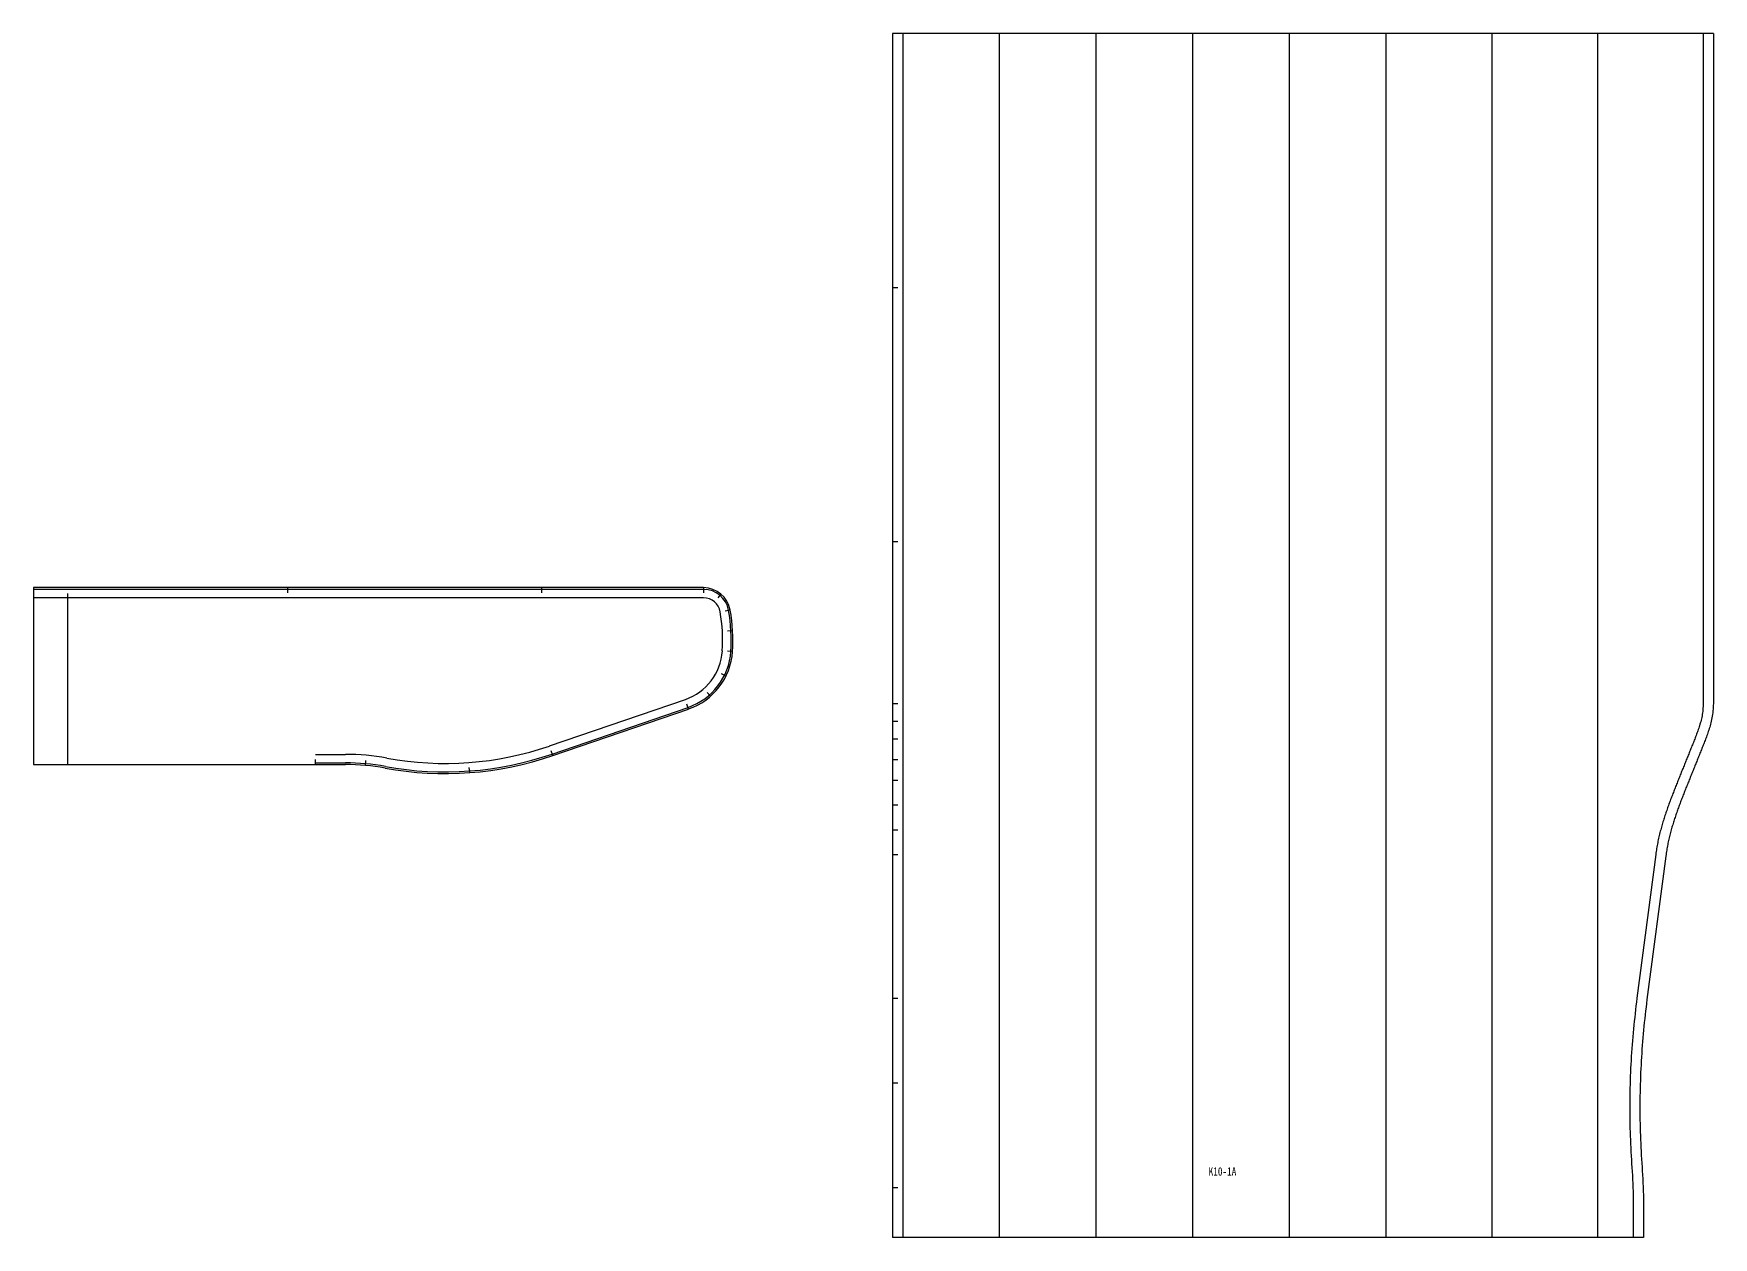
# Model space of a CAD drawing. Header units: millimetres. Extents: x 1725838 to 1745173, y -304752 to -289676.
# Drawn here: x 1725838 to 1727822, y -300550 to -299128 of the extents above; entities that cross this region are included whole.
import ezdxf

# ---------------------------------------------------------------- set-up
doc = ezdxf.new("R2010")
doc.units = ezdxf.units.MM
for name, color, linetype in [('剪口线', 7, 'Continuous'), ('文字', 7, 'Continuous'), ('缝头内线', 7, 'Continuous')]:
    doc.layers.add(name, color=color, linetype=linetype)
doc.styles.add('宋体平面', font='', dxfattribs={"width": 0.8})
doc.styles.get('宋体平面').set_extended_font_data('NSimSun')

msp = doc.modelspace()

# ---------------------------------------------------------------- linework, layer by layer
for p, q in [((1726852.8, -299127.6), (1726852.8, -300550.1)), ((1727822.3, -299127.6), (1726852.8, -299127.6)), ((1727739.7, -300550.1), (1726852.8, -300550.1))]:
    msp.add_line(p, q)
at = {"color": 7, "lineweight": -3}
for p, q in [((1725838, -299782.3), (1725838, -299991.3)), ((1726629.4, -299782.3), (1725838, -299782.3)), ((1726451.2, -299980.8), (1726611.8, -299925.7)), ((1725838, -299991.3), (1726206.6, -299991.3))]:
    msp.add_line(p, q, dxfattribs=at)
msp.add_lwpolyline([(1727822.3, -299127.6), (1727822.3, -299919.3), (1727822.2, -299921.5), (1727822.1, -299923.5), (1727822, -299925.6), (1727821.8, -299927.7), (1727821.6, -299929.9), (1727821.3, -299932), (1727821, -299934.2), (1727820.6, -299936.2), (1727820.2, -299938.2), (1727819.8, -299940.1), (1727819.3, -299942), (1727818.9, -299943.8), (1727818.4, -299945.5), (1727817.9, -299947.2), (1727817.4, -299948.9), (1727816.9, -299950.6), (1727816.3, -299952.2), (1727815.8, -299953.8), (1727815.2, -299955.3), (1727814.7, -299956.9), (1727814.1, -299958.4), (1727813.6, -299959.9), (1727813, -299961.3), (1727812.5, -299962.8), (1727811.9, -299964.2), (1727811.4, -299965.6), (1727810.8, -299967), (1727810.3, -299968.4), (1727809.7, -299969.7), (1727809.2, -299971.1), (1727808.6, -299972.5), (1727808.1, -299973.9), (1727807.5, -299975.2), (1727807, -299976.6), (1727806.4, -299978), (1727805.9, -299979.3), (1727805.3, -299980.7), (1727804.8, -299982.1), (1727804.2, -299983.5), (1727803.7, -299984.8), (1727803.1, -299986.2), (1727802.6, -299987.6), (1727802, -299988.9), (1727801.5, -299990.3), (1727800.9, -299991.7), (1727800.4, -299993), (1727799.8, -299994.4), (1727799.3, -299995.8), (1727798.7, -299997.1), (1727798.2, -299998.5), (1727797.6, -299999.9), (1727797.1, -300001.2), (1727796.5, -300002.6), (1727796, -300004), (1727795.4, -300005.3), (1727794.9, -300006.7), (1727794.3, -300008.1), (1727793.8, -300009.4), (1727793.2, -300010.8), (1727792.7, -300012.2), (1727792.1, -300013.5), (1727791.6, -300014.9), (1727791, -300016.3), (1727790.5, -300017.6), (1727789.9, -300019), (1727789.4, -300020.4), (1727788.8, -300021.7), (1727788.3, -300023.1), (1727787.8, -300024.4), (1727787.2, -300025.8), (1727786.7, -300027.2), (1727786.2, -300028.5), (1727785.6, -300029.9), (1727785.1, -300031.3), (1727784.6, -300032.7), (1727784, -300034), (1727783.5, -300035.4), (1727783, -300036.8), (1727782.5, -300038.2), (1727782, -300039.6), (1727781.4, -300041), (1727780.9, -300042.4), (1727780.4, -300043.8), (1727779.9, -300045.2), (1727779.4, -300046.6), (1727778.9, -300048), (1727778.4, -300049.4), (1727777.9, -300050.9), (1727777.5, -300052.3), (1727777, -300053.7), (1727776.5, -300055.2), (1727776, -300056.6), (1727775.6, -300058.1), (1727775.1, -300059.6), (1727774.6, -300061), (1727774.2, -300062.5), (1727773.7, -300064), (1727773.3, -300065.5), (1727772.9, -300067), (1727772.4, -300068.5), (1727772, -300070.1), (1727771.6, -300071.6), (1727771.2, -300073.2), (1727770.8, -300074.7), (1727770.4, -300076.3), (1727770, -300077.9), (1727769.7, -300079.5), (1727769.3, -300081.1), (1727768.9, -300082.7), (1727768.6, -300084.3), (1727768.3, -300085.9), (1727767.9, -300087.5), (1727767.6, -300089.2), (1727767.3, -300090.8), (1727767.1, -300092.5), (1727766.8, -300094.2), (1727766.5, -300096), (1727766.3, -300097.8), (1727766, -300099.5), (1727743.8, -300269), (1727743.3, -300273.5), (1727742.8, -300278), (1727742.2, -300282.5), (1727741.7, -300287), (1727741.2, -300291.5), (1727740.7, -300296), (1727740.2, -300300.5), (1727739.8, -300305), (1727739.4, -300309.5), (1727739, -300314.1), (1727738.6, -300318.6), (1727738.2, -300323.2), (1727737.9, -300327.8), (1727737.6, -300332.4), (1727737.3, -300337), (1727737, -300341.6), (1727736.8, -300346.2), (1727736.5, -300350.8), (1727736.3, -300355.4), (1727736.1, -300360.1), (1727736, -300364.7), (1727735.8, -300369.4), (1727735.7, -300374), (1727735.6, -300378.6), (1727735.5, -300383.3), (1727735.5, -300388), (1727735.4, -300392.6), (1727735.4, -300397.3), (1727735.4, -300401.9), (1727735.5, -300406.6), (1727735.5, -300411.3), (1727735.6, -300415.9), (1727735.7, -300420.5), (1727735.8, -300425.2), (1727736, -300429.8), (1727736.2, -300434.4), (1727736.4, -300439), (1727736.6, -300443.7), (1727736.9, -300448.3), (1727737.1, -300452.9), (1727737.4, -300457.6), (1727737.7, -300462.2), (1727738, -300466.9), (1727738.3, -300471.5), (1727738.6, -300476.2), (1727738.9, -300481), (1727739.1, -300485.7), (1727739.3, -300490.5), (1727739.4, -300495.3), (1727739.6, -300500.1), (1727739.6, -300504.9), (1727739.7, -300509.7), (1727739.7, -300514.5), (1727739.7, -300550.1)])
for centre, radius, start, end in [((1726629.4, -299814.3), 32, 9.8709, 90), ((1726457, -299844.3), 207, 356.2347, 9.8709), ((1726586.8, -299852.8), 77, 288.9432, 356.2347), ((1726206.6, -300249.3), 258, 79.5955, 90), ((1726324, -299610), 392, 259.5955, 288.9432)]:
    msp.add_arc(centre, radius, start, end, dxfattribs=at)
at = {"layer": '剪口线', "color": 2}
for p, q in [((1726852.8, -299427.6), (1726858.8, -299427.6)), ((1726852.8, -299727.6), (1726858.8, -299727.6)), ((1726138, -299782.3), (1726138, -299788.3)), ((1726438, -299782.3), (1726438, -299788.3)), ((1726629.4, -299782.3), (1726629.4, -299788.3)), ((1726650, -299789.8, 22), (1726646.2, -299794.4, 22)), ((1726661, -299808.8), (1726655.1, -299809.9)), ((1726663.7, -299833.3), (1726657.8, -299833.6)), ((1726663.6, -299857.9, 22), (1726657.6, -299857.5, 22)), ((1726655.9, -299886.8, 22), (1726650.5, -299884.2, 22)), ((1726637.7, -299910.6), (1726633.7, -299906.1)), ((1726852.8, -299919), (1726858.8, -299919)), ((1726611.8, -299925.7), (1726609.8, -299920)), ((1726852.8, -299940), (1726858.8, -299940)), ((1726451.2, -299980.8, 22), (1726449.3, -299975.1, 22)), ((1726852.8, -299961), (1726858.8, -299961)), ((1726171, -299991.3), (1726171, -299985.3)), ((1726230, -299992.4), (1726230.5, -299986.4)), ((1726353.2, -300000.9), (1726352.7, -299994.9)), ((1726852.8, -299985.4), (1726858.8, -299985.4)), ((1726852.8, -300009.7), (1726858.8, -300009.7)), ((1726852.8, -300039.1), (1726858.8, -300039.1)), ((1726852.8, -300068.5), (1726858.8, -300068.5)), ((1726852.8, -300097.8), (1726858.8, -300097.8)), ((1726852.8, -300267.5), (1726858.8, -300267.5)), ((1726852.8, -300367.4), (1726858.8, -300367.4)), ((1726852.8, -300490.9), (1726858.8, -300490.9))]:
    msp.add_line(p, q, dxfattribs=at)
at = {"layer": '文字', "color": 3}
for p, q in [((1726979, -300550.1), (1726979, -299127.6)), ((1727093.1, -300550.1), (1727093.1, -299127.6)), ((1727207.2, -300550.1), (1727207.2, -299127.6)), ((1727321.4, -300550.1), (1727321.4, -299127.6)), ((1727435.5, -299127.6), (1727435.5, -300550.1)), ((1727560.4, -299127.6), (1727560.4, -300550.1)), ((1727685.4, -299127.6), (1727685.4, -300550.1))]:
    msp.add_line(p, q, dxfattribs=at)
at = {"layer": '缝头内线', "color": 1}
for p, q in [((1726864.8, -299127.6), (1726864.8, -300550.1)), ((1726629.4, -299794.3), (1725838, -299794.3)), ((1725878, -299789.3), (1725878, -299991.3)), ((1726447.3, -299969.4), (1726607.9, -299914.3)), ((1726171, -299979.3), (1726206.6, -299979.3))]:
    msp.add_line(p, q, dxfattribs=at)
at = {"layer": '缝头内线', "color": 3}
for p, q in [((1726629.4, -299784.3), (1725838, -299784.3)), ((1726450.6, -299978.9), (1726611.1, -299923.8)), ((1726171, -299989.3), (1726206.6, -299989.3))]:
    msp.add_line(p, q, dxfattribs=at)
at = {"layer": '缝头内线', "color": 1}
msp.add_lwpolyline([(1727810.3, -299127.6), (1727810.3, -299919), (1727810.2, -299920.9), (1727810.1, -299922.9), (1727810, -299924.8), (1727809.9, -299926.7), (1727809.7, -299928.5), (1727809.4, -299930.4), (1727809.2, -299932.2), (1727808.9, -299933.9), (1727808.5, -299935.7), (1727808.1, -299937.4), (1727807.7, -299939), (1727807.3, -299940.7), (1727806.8, -299942.3), (1727806.4, -299943.8), (1727805.9, -299945.4), (1727805.4, -299946.9), (1727804.9, -299948.4), (1727804.4, -299949.9), (1727803.9, -299951.3), (1727803.4, -299952.8), (1727802.9, -299954.2), (1727802.4, -299955.6), (1727801.8, -299957), (1727801.3, -299958.4), (1727800.7, -299959.8), (1727800.2, -299961.2), (1727799.7, -299962.5), (1727799.1, -299963.9), (1727798.6, -299965.3), (1727798, -299966.7), (1727797.5, -299968), (1727796.9, -299969.4), (1727796.4, -299970.8), (1727795.8, -299972.2), (1727795.3, -299973.5), (1727794.7, -299974.9), (1727794.2, -299976.3), (1727793.6, -299977.6), (1727793.1, -299979), (1727792.5, -299980.4), (1727792, -299981.7), (1727791.4, -299983.1), (1727790.9, -299984.5), (1727790.3, -299985.8), (1727789.8, -299987.2), (1727789.2, -299988.6), (1727788.7, -299989.9), (1727788.1, -299991.3), (1727787.6, -299992.7), (1727787, -299994), (1727786.5, -299995.4), (1727785.9, -299996.8), (1727785.4, -299998.1), (1727784.8, -299999.5), (1727784.3, -300000.9), (1727783.7, -300002.2), (1727783.2, -300003.6), (1727782.6, -300005), (1727782.1, -300006.3), (1727781.5, -300007.7), (1727781, -300009.1), (1727780.4, -300010.4), (1727779.9, -300011.8), (1727779.3, -300013.2), (1727778.8, -300014.5), (1727778.2, -300015.9), (1727777.7, -300017.3), (1727777.2, -300018.7), (1727776.6, -300020), (1727776.1, -300021.4), (1727775.5, -300022.8), (1727775, -300024.2), (1727774.4, -300025.6), (1727773.9, -300027), (1727773.4, -300028.4), (1727772.8, -300029.8), (1727772.3, -300031.2), (1727771.8, -300032.6), (1727771.2, -300034), (1727770.7, -300035.4), (1727770.2, -300036.8), (1727769.7, -300038.3), (1727769.1, -300039.7), (1727768.6, -300041.2), (1727768.1, -300042.6), (1727767.6, -300044.1), (1727767.1, -300045.5), (1727766.6, -300047), (1727766.1, -300048.5), (1727765.6, -300050), (1727765.1, -300051.5), (1727764.6, -300053), (1727764.1, -300054.5), (1727763.6, -300056), (1727763.2, -300057.5), (1727762.7, -300059.1), (1727762.2, -300060.6), (1727761.8, -300062.2), (1727761.3, -300063.7), (1727760.9, -300065.3), (1727760.4, -300066.9), (1727760, -300068.5), (1727759.6, -300070.1), (1727759.2, -300071.8), (1727758.8, -300073.4), (1727758.4, -300075.1), (1727758, -300076.7), (1727757.6, -300078.4), (1727757.2, -300080.1), (1727756.8, -300081.8), (1727756.5, -300083.6), (1727756.1, -300085.3), (1727755.8, -300087), (1727755.5, -300088.8), (1727755.2, -300090.6), (1727754.9, -300092.4), (1727754.7, -300094.2), (1727754.4, -300096), (1727754.1, -300097.8), (1727731.9, -300267.5), (1727731.4, -300272), (1727730.8, -300276.6), (1727730.3, -300281.1), (1727729.8, -300285.6), (1727729.3, -300290.2), (1727728.8, -300294.7), (1727728.3, -300299.3), (1727727.8, -300303.8), (1727727.4, -300308.4), (1727727, -300313), (1727726.6, -300317.7), (1727726.3, -300322.3), (1727725.9, -300326.9), (1727725.6, -300331.6), (1727725.3, -300336.2), (1727725, -300340.9), (1727724.8, -300345.6), (1727724.5, -300350.2), (1727724.3, -300354.9), (1727724.1, -300359.6), (1727724, -300364.3), (1727723.8, -300369), (1727723.7, -300373.7), (1727723.6, -300378.4), (1727723.5, -300383.1), (1727723.5, -300387.9), (1727723.4, -300392.6), (1727723.4, -300397.3), (1727723.4, -300402), (1727723.5, -300406.7), (1727723.5, -300411.4), (1727723.6, -300416.1), (1727723.7, -300420.8), (1727723.9, -300425.6), (1727724, -300430.2), (1727724.2, -300434.9), (1727724.4, -300439.6), (1727724.6, -300444.3), (1727724.9, -300449), (1727725.2, -300453.6), (1727725.4, -300458.3), (1727725.7, -300463), (1727726, -300467.6), (1727726.3, -300472.3), (1727726.6, -300476.9), (1727726.9, -300481.6), (1727727.1, -300486.3), (1727727.3, -300491), (1727727.5, -300495.7), (1727727.6, -300500.4), (1727727.6, -300505.1), (1727727.7, -300509.8), (1727727.7, -300514.5), (1727727.7, -300550.1)], dxfattribs=at)
at = {"layer": '缝头内线', "color": 3}
for centre, radius, start, end in [((1726629.4, -299814.3), 30, 9.8709, 90), ((1726457, -299844.3), 205, 356.2347, 9.8709), ((1726586.8, -299852.8), 75, 288.9432, 356.2347), ((1726324, -299610), 390, 259.5955, 288.9432), ((1726206.6, -300249.3), 260, 79.5955, 90)]:
    msp.add_arc(centre, radius, start, end, dxfattribs=at)
at = {"layer": '缝头内线', "color": 1}
for centre, radius, start, end in [((1726629.4, -299814.3), 20, 9.8709, 90), ((1726457, -299844.3), 195, 356.2347, 9.8709), ((1726586.8, -299852.8), 65, 288.9432, 356.2347), ((1726206.6, -300249.3), 270, 79.5955, 90), ((1726324, -299610), 380, 259.5955, 288.9432)]:
    msp.add_arc(centre, radius, start, end, dxfattribs=at)

# ---------------------------------------------------------------- texts
at = {"color": 3, "insert": (1727242.4, -300472.2), "char_height": 10, "attachment_point": 5, "style": '宋体平面'}
msp.add_mtext('\\A1;K10-1A', dxfattribs=at)

doc.saveas('drawing.dxf')
